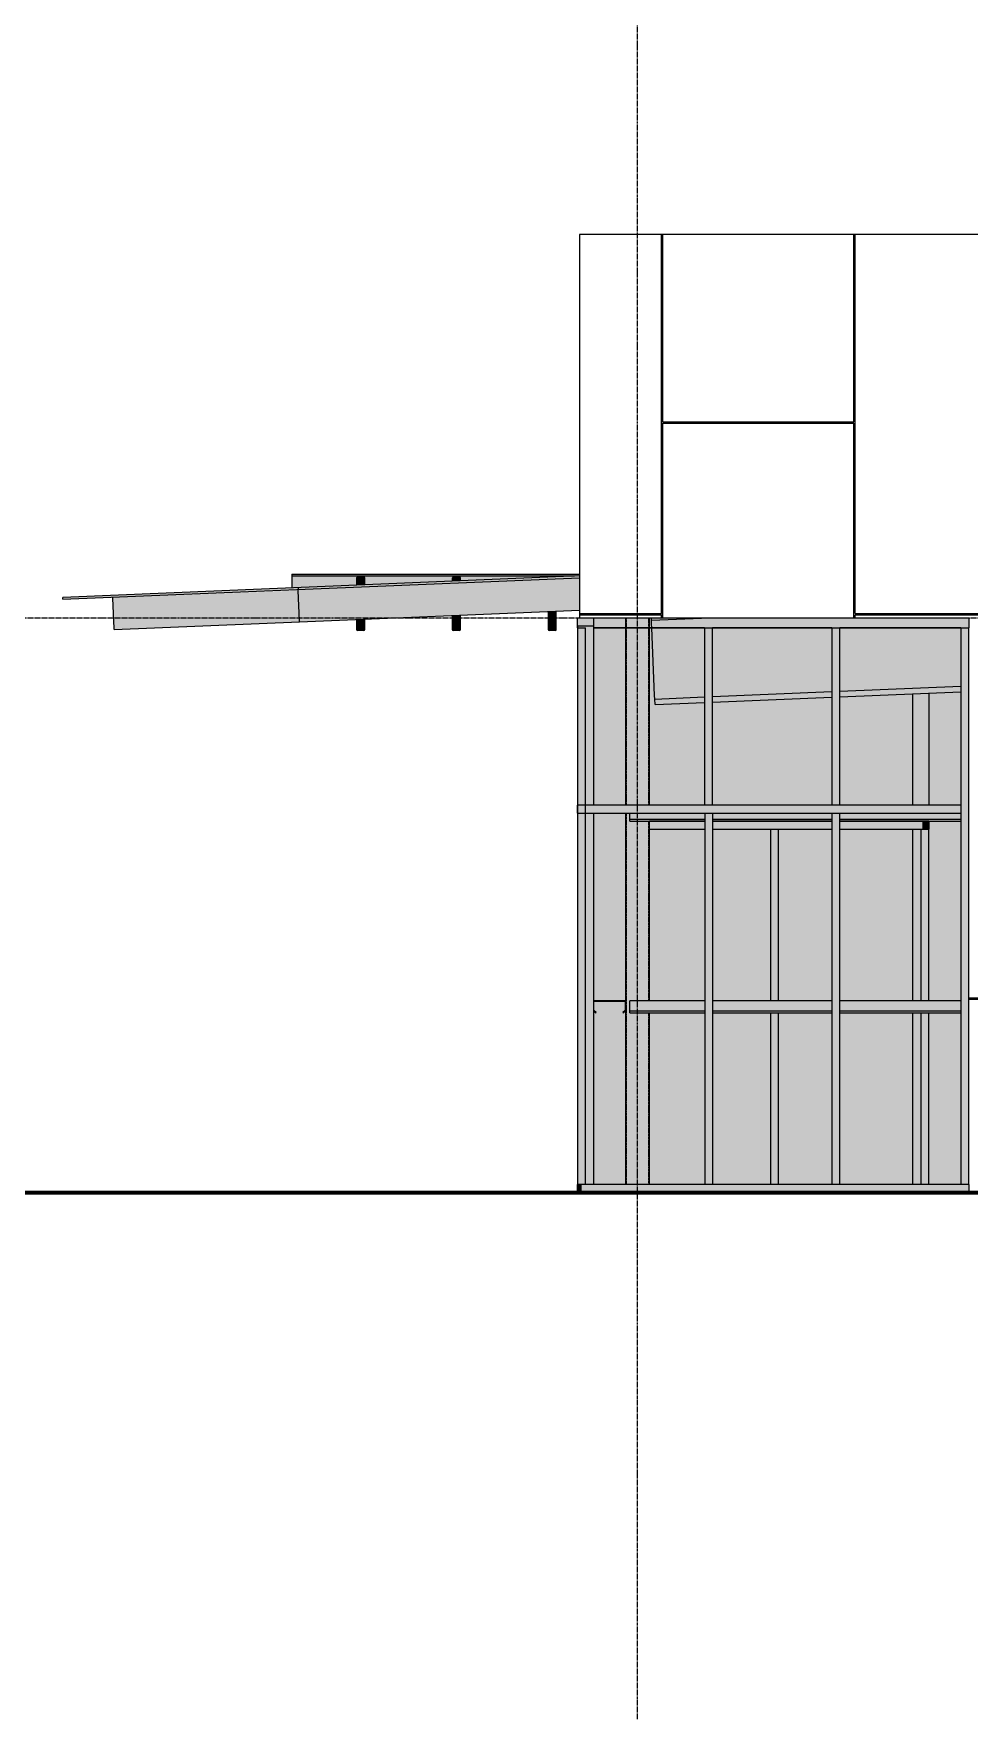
# Model space of a CAD drawing. Header units: inches. Extents: x 20426 to 81837, y -461 to 713.
# Drawn here: x 29087.2 to 29321.6, y -132 to 290.3 of the extents above; entities that cross this region are included whole.
import ezdxf

# ---------------------------------------------------------------- set-up
doc = ezdxf.new("R2010")
doc.units = ezdxf.units.IN
doc.header["$MEASUREMENT"] = 0
doc.linetypes.add('Grid Line 1_2_', pattern=[0.875, 0.5, -0.125, 0.125, -0.125])
doc.linetypes.add('Hidden 1_8_', pattern=[0.1875, 0.125, -0.0625])
for name, color, linetype, lineweight in [('A-FLOR-LEVL', 51, 'Continuous', 9), ('A-GLAZ-CURT', 52, 'Continuous', 9), ('A-GLAZ-CWMG', 51, 'Continuous', 9), ('A-ROOF', 132, 'Continuous', 13), ('A-WALL-PATT', 111, 'Continuous', 13), ('C-TOPO', 7, 'Continuous', 9), ('I-WALL', 2, 'Continuous', 13), ('L-SITE-WALL', 31, 'Continuous', 13), ('S-BEAM', 12, 'Continuous', 9), ('S-COLS', 52, 'Continuous', 9), ('S-GRID', 1, 'Continuous', 9)]:
    doc.layers.add(name, color=color, linetype=linetype, lineweight=lineweight)

# ---------------------------------------------------------------- blocks, each defined once
blk = doc.blocks.new('HSS-Hollow Structural Section-Column - HSS6X6X1_4-556719-Elevation - East')
at = {"layer": 'S-COLS'}
h = blk.add_hatch(color=256, dxfattribs=at)
h.paths.add_polyline_path([(-22760.59, 2), (-22760.59, 95), (-22761.05, 95), (-22761.05, 2), (-22760.59, 2)], flags=0)
h.paths.add_polyline_path([(-22760.59, 141.5), (-22760.59, 144), (-22761.05, 144), (-22761.05, 141.5), (-22760.82, 141.5)], flags=0)
h = blk.add_hatch(color=256, dxfattribs=at)
h.paths.add_polyline_path([(-22760.59, 2), (-22755.52, 2), (-22755.52, 45.02), (-22759.93, 45.02), (-22759.93, 48.05), (-22755.52, 48.05), (-22755.52, 93.02), (-22759.93, 93.02), (-22759.93, 95), (-22760.59, 95), (-22760.59, 20.14)], flags=0)
h.paths.add_polyline_path([(-22760.59, 141.5), (-22755.52, 141.5), (-22755.52, 144), (-22760.59, 144), (-22760.59, 142.03)], flags=0)
h = blk.add_hatch(color=256, dxfattribs=at)
h.paths.add_polyline_path([(-22755.52, 2), (-22755.05, 2), (-22755.07, 45.02), (-22755.52, 45.02), (-22755.52, 20.14)], flags=0)
h.paths.add_polyline_path([(-22755.12, 48.05), (-22755.05, 48.05), (-22755.09, 93.02), (-22755.52, 93.02), (-22755.52, 48.05), (-22755.17, 48.05)], flags=0)
h.paths.add_polyline_path([(-22755.52, 141.5), (-22755.05, 141.5), (-22755.05, 144), (-22755.52, 144), (-22755.52, 142.03)], flags=0)
for points in [[(-22760.74, 97), (-22760.59, 97), (-22760.59, 141.5), (-22761.05, 141.5), (-22761.03, 97), (-22760.82, 97)], [(-22755.52, 97), (-22755.52, 141.5), (-22760.59, 141.5), (-22760.59, 97)], [(-22755.44, 97), (-22755.05, 97), (-22755.05, 141.5), (-22755.52, 141.5), (-22755.52, 97)]]:
    blk.add_hatch(color=256, dxfattribs=at).paths.add_polyline_path(points, flags=0)
for p, q in [((-22761.05, 144), (-22761.05, 141.5)), ((-22755.05, 141.5), (-22755.05, 144)), ((-22761.05, 141.5), (-22761.05, 97)), ((-22755.05, 97), (-22755.05, 141.5)), ((-22761.05, 95), (-22761.05, 2)), ((-22755.05, 48.05), (-22755.05, 93.02)), ((-22755.05, 2), (-22755.05, 45.02))]:
    blk.add_line(p, q, dxfattribs=at)
at = {"layer": 'S-COLS', "linetype": 'Hidden 1_8_'}
for p, q in [((-22760.82, 141.5), (-22760.82, 144)), ((-22755.29, 144), (-22755.29, 141.5)), ((-22760.82, 97), (-22760.82, 141.5)), ((-22755.29, 141.5), (-22755.29, 97)), ((-22760.82, 2), (-22760.82, 95)), ((-22755.29, 93.02), (-22755.29, 48.05)), ((-22755.29, 45.02), (-22755.29, 2))]:
    blk.add_line(p, q, dxfattribs=at)
blk = doc.blocks.new('W-Wide Flange - W21X166-667998-Elevation - East')
at = {"layer": 'S-BEAM'}
for points in [[(-22754.53, 143.39), (-22739.95, 144), (-22754.55, 144)], [(-22754.49, 142.5), (-22718.57, 144), (-22739.95, 144), (-22754.53, 143.36), (-22754.5, 142.73)], [(-22707.36, 141.5), (-22675.05, 141.5), (-22675.05, 144), (-22718.57, 144), (-22754.49, 142.5), (-22754.45, 141.5), (-22709.36, 141.5)]]:
    blk.add_hatch(color=256, dxfattribs=at).paths.add_polyline_path(points, flags=0)
h = blk.add_hatch(color=256, dxfattribs=at)
h.paths.add_polyline_path([(-22753.74, 124.52), (-22741.21, 125.04), (-22741.21, 141.5), (-22754.45, 141.5), (-22754.08, 132.66)], flags=0)
h.paths.add_polyline_path([(-22739.21, 125.12), (-22709.36, 126.37), (-22709.36, 141.5), (-22739.21, 141.5), (-22739.21, 132.66)], flags=0)
h.paths.add_polyline_path([(-22707.36, 126.45), (-22677.05, 127.71), (-22677.05, 141.5), (-22707.36, 141.5), (-22707.36, 132.66)], flags=0)
h = blk.add_hatch(color=256, dxfattribs=at)
h.paths.add_polyline_path([(-22753.7, 123.63), (-22741.21, 124.18), (-22741.21, 125.04), (-22753.74, 124.52), (-22753.7, 123.66)], flags=0)
h.paths.add_polyline_path([(-22739.21, 124.23), (-22709.36, 125.51), (-22709.36, 126.37), (-22739.21, 125.12), (-22739.21, 124.26)], flags=0)
h.paths.add_polyline_path([(-22707.36, 125.56), (-22677.05, 126.85), (-22677.05, 127.71), (-22707.36, 126.42), (-22707.36, 125.59)], flags=0)
h = blk.add_hatch(color=256, dxfattribs=at)
h.paths.add_polyline_path([(-22753.65, 122.27), (-22741.21, 122.79), (-22741.21, 124.15), (-22753.7, 123.63)], flags=0)
h.paths.add_polyline_path([(-22739.21, 122.87), (-22709.36, 124.12), (-22709.36, 125.48), (-22739.21, 124.23)], flags=0)
h.paths.add_polyline_path([(-22707.36, 124.2), (-22677.05, 125.46), (-22677.05, 126.82), (-22707.36, 125.56)], flags=0)
for p, q in [((-22754.53, 143.39), (-22754.55, 144)), ((-22754.53, 143.39), (-22739.95, 144)), ((-22754.49, 142.5), (-22754.53, 143.39)), ((-22754.45, 141.5), (-22754.49, 142.5)), ((-22753.74, 124.52), (-22754.45, 141.5)), ((-22707.36, 125.56), (-22677.05, 126.82)), ((-22753.7, 123.63), (-22753.74, 124.52)), ((-22753.7, 123.63), (-22741.21, 124.15)), ((-22753.65, 122.27), (-22753.7, 123.63)), ((-22753.65, 122.27), (-22741.21, 122.79)), ((-22739.21, 124.23), (-22709.36, 125.48)), ((-22739.21, 122.87), (-22709.36, 124.12)), ((-22707.36, 124.2), (-22677.05, 125.46))]:
    blk.add_line(p, q, dxfattribs=at)
blk = doc.blocks.new('Girt_C - 8_D-707913-Elevation - East')
at = {"layer": 'S-BEAM'}
h = blk.add_hatch(color=256, dxfattribs=at)
h.paths.add_polyline_path([(-22724.06, 47.87), (-22709.36, 47.87), (-22709.36, 48.05), (-22739.21, 48.03), (-22739.21, 47.87)], flags=0)
h.paths.add_polyline_path([(-22753.11, 47.87), (-22741.21, 47.87), (-22741.21, 48.05), (-22759.93, 48.03), (-22759.93, 47.87)], flags=0)
h.paths.add_polyline_path([(-22677.05, 47.87), (-22677.05, 48.05), (-22707.36, 48.02), (-22707.36, 47.87)], flags=0)
h = blk.add_hatch(color=256, dxfattribs=at)
h.paths.add_polyline_path([(-22739.21, 45.5), (-22709.36, 45.5), (-22709.36, 47.87), (-22739.21, 47.87)], flags=0)
h.paths.add_polyline_path([(-22753.11, 45.5), (-22741.21, 45.5), (-22741.21, 47.87), (-22759.93, 47.87), (-22759.93, 45.5)], flags=0)
h.paths.add_polyline_path([(-22677.05, 45.5), (-22677.05, 47.87), (-22707.36, 47.87), (-22707.36, 45.5)], flags=0)
h = blk.add_hatch(color=256, dxfattribs=at)
h.paths.add_polyline_path([(-22707.36, 45.02), (-22677.05, 45.02), (-22677.05, 45.5), (-22707.36, 45.5)], flags=0)
h.paths.add_polyline_path([(-22759.93, 45.02), (-22741.21, 45.02), (-22741.21, 45.5), (-22759.93, 45.5)], flags=0)
h.paths.add_polyline_path([(-22709.36, 45.02), (-22709.36, 45.5), (-22739.21, 45.5), (-22739.21, 45.02), (-22724.06, 45.02)], flags=0)
for p, q in [((-22741.21, 48.05), (-22759.93, 48.05)), ((-22759.93, 47.87), (-22759.93, 48.05)), ((-22759.93, 45.5), (-22759.93, 47.87)), ((-22709.36, 48.05), (-22739.21, 48.05)), ((-22677.05, 48.05), (-22707.36, 48.05)), ((-22759.93, 45.02), (-22759.93, 45.5)), ((-22759.93, 45.5), (-22741.21, 45.5)), ((-22759.93, 45.02), (-22741.21, 45.02)), ((-22739.21, 45.5), (-22709.36, 45.5)), ((-22739.21, 45.02), (-22709.36, 45.02)), ((-22707.36, 45.5), (-22677.05, 45.5)), ((-22707.36, 45.02), (-22677.05, 45.02))]:
    blk.add_line(p, q, dxfattribs=at)
blk = doc.blocks.new('Girt_C - 8_D-V104-Elevation - East')
at = {"layer": 'S-BEAM'}
h = blk.add_hatch(color=256, dxfattribs=at)
h.paths.add_polyline_path([(-22709.36, 93.5), (-22709.36, 95), (-22739.21, 95), (-22739.21, 93.5), (-22724.06, 93.5)], flags=0)
h.paths.add_polyline_path([(-22677.05, 93.5), (-22677.05, 95), (-22707.36, 95), (-22707.36, 93.5)], flags=0)
h.paths.add_polyline_path([(-22759.93, 93.5), (-22741.21, 93.5), (-22741.21, 95), (-22759.93, 95)], flags=0)
h = blk.add_hatch(color=256, dxfattribs=at)
h.paths.add_polyline_path([(-22707.36, 93.02), (-22677.05, 93.02), (-22677.05, 93.5), (-22707.36, 93.5)], flags=0)
h.paths.add_polyline_path([(-22741.21, 93.02), (-22741.21, 93.5), (-22759.93, 93.5), (-22759.93, 93.02)], flags=0)
h.paths.add_polyline_path([(-22739.21, 93.02), (-22709.36, 93.02), (-22709.36, 93.5), (-22739.21, 93.5)], flags=0)
for p, q in [((-22759.93, 93.5), (-22759.93, 95)), ((-22759.93, 93.02), (-22759.93, 93.5)), ((-22759.93, 93.5), (-22741.21, 93.5)), ((-22759.93, 93.02), (-22741.21, 93.02)), ((-22739.21, 93.5), (-22709.36, 93.5)), ((-22739.21, 93.02), (-22709.36, 93.02)), ((-22707.36, 93.5), (-22677.05, 93.5)), ((-22707.36, 93.02), (-22677.05, 93.02))]:
    blk.add_line(p, q, dxfattribs=at)
blk = doc.blocks.new('Girt_C - 8_D-707918-Elevation - East')
at = {"layer": 'S-BEAM'}
h = blk.add_hatch(color=256, dxfattribs=at)
h.paths.add_polyline_path([(-22761.63, 45.02), (-22761.05, 45.5), (-22761.05, 47.87), (-22761.16, 47.87), (-22761.16, 45.55), (-22761.7, 45.1)], flags=0)
h.paths.add_polyline_path([(-22768.48, 45.02), (-22768.41, 45.1), (-22768.94, 45.55), (-22768.94, 47.87), (-22769.05, 47.87), (-22769.05, 45.5)], flags=0)
h.paths.add_polyline_path([(-22762.79, 47.95), (-22761.24, 47.95), (-22761.24, 48.05), (-22768.87, 48.05), (-22768.87, 47.95)], flags=0)
for p, q in [((-22768.94, 45.55), (-22768.94, 47.87)), ((-22761.24, 48.05), (-22768.87, 48.05)), ((-22768.87, 47.95), (-22761.24, 47.95)), ((-22761.16, 47.87), (-22761.16, 45.55)), ((-22769.05, 45.5), (-22768.48, 45.02)), ((-22768.41, 45.1), (-22768.94, 45.55)), ((-22768.48, 45.02), (-22768.41, 45.1)), ((-22761.16, 45.55), (-22761.7, 45.1)), ((-22761.7, 45.1), (-22761.63, 45.02)), ((-22761.63, 45.02), (-22761.05, 45.5))]:
    blk.add_line(p, q, dxfattribs=at)
for centre, radius, start, end in [((-22768.87, 47.87), 0.187, 90, 180), ((-22768.87, 47.87), 0.0782, 90, 176.9576), ((-22761.24, 47.87), 0.187, 360, 90), ((-22761.24, 47.87), 0.0782, 2.1227, 90)]:
    blk.add_arc(centre, radius, start, end, dxfattribs=at)
blk = doc.blocks.new('Rectangular Mullion - Rectangular Mullion 1-685202-Elevation - East')
at = {"layer": 'A-GLAZ-CWMG'}
blk.add_hatch(color=256, dxfattribs=at).paths.add_polyline_path([(-22771.05, 97), (-22769.05, 97), (-22769.05, 144), (-22773.05, 144), (-22773.05, 141.5), (-22771.05, 141.5), (-22771.05, 132.66)], flags=0)
for p, q in [((-22773.05, 144), (-22772.55, 144)), ((-22773.05, 141.5), (-22773.05, 144)), ((-22769.05, 144), (-22769.05, 97))]:
    blk.add_line(p, q, dxfattribs=at)
blk = doc.blocks.new('Rectangular Mullion - Rectangular Mullion 1-592303-Elevation - East')
at = {"layer": 'A-GLAZ-CWMG'}
blk.add_hatch(color=256, dxfattribs=at).paths.add_polyline_path([(-22769.05, 2), (-22769.05, 95), (-22771.05, 95), (-22771.05, 2)], flags=0)
blk.add_line((-22769.05, 95), (-22769.05, 2), dxfattribs=at)
blk = doc.blocks.new('Rectangular Mullion - Rectangular Mullion 1-685201-Elevation - East')
at = {"layer": 'A-GLAZ-CWMG'}
blk.add_hatch(color=256, dxfattribs=at).paths.add_polyline_path([(-22769.05, 97), (-22769.05, 142), (-22773.05, 142), (-22773.05, 141.5), (-22771.05, 141.5), (-22771.05, 97)], flags=0)
for p, q in [((-22773.05, 142), (-22769.05, 142)), ((-22773.05, 142), (-22773.05, 141.5)), ((-22769.05, 142), (-22769.05, 97))]:
    blk.add_line(p, q, dxfattribs=at)
blk = doc.blocks.new('Trex - one-708574-Elevation - East')
at = {"layer": 'S-BEAM'}
for points in [[(-22889.45, 148.89), (-22843.04, 150.85), (-22843.05, 151.07), (-22889.46, 149.11), (-22889.45, 149.02)], [(-22889.13, 141.27), (-22842.72, 143.2), (-22843.05, 150.82), (-22889.45, 148.89), (-22889.44, 148.62)], [(-22889.12, 141.02), (-22842.72, 143.01), (-22842.72, 143.2), (-22889.13, 141.27), (-22889.12, 141.05)]]:
    blk.add_hatch(color=256, dxfattribs=at).paths.add_polyline_path(points, flags=0)
for p, q in [((-22889.45, 148.89), (-22889.46, 149.14)), ((-22889.13, 141.27), (-22889.45, 148.89)), ((-22889.12, 141.02), (-22889.13, 141.27)), ((-22889.12, 141.02), (-22842.71, 142.95))]:
    blk.add_line(p, q, dxfattribs=at)
blk = doc.blocks.new('Trex - one-677982-Elevation - East')
at = {"layer": 'S-BEAM'}
for points in [[(-22828.44, 152.16), (-22826.38, 152.24), (-22826.42, 154.08), (-22826.63, 154.21), (-22827.61, 154.21), (-22827.61, 154.14), (-22828.19, 154.14), (-22828.41, 154.02), (-22828.44, 153.89), (-22828.44, 152.59)], [(-22826.63, 140.77), (-22826.63, 143.62), (-22827.61, 143.58), (-22827.61, 140.77)], [(-22826.63, 140.77), (-22826.51, 140.8), (-22826.42, 140.89), (-22826.38, 141.14), (-22826.42, 143.63), (-22826.63, 143.62), (-22826.63, 141.02)], [(-22828.19, 140.83), (-22828.19, 143.56), (-22828.44, 143.55), (-22828.41, 140.96), (-22828.32, 140.87)], [(-22827.61, 140.83), (-22827.61, 143.58), (-22828.19, 143.56), (-22828.19, 140.83)]]:
    blk.add_hatch(color=256, dxfattribs=at).paths.add_polyline_path(points, flags=0)
for p, q in [((-22828.44, 153.89), (-22828.44, 152.16)), ((-22827.61, 154.14), (-22828.19, 154.14)), ((-22826.63, 154.21), (-22827.61, 154.21)), ((-22827.61, 154.21), (-22827.61, 154.14)), ((-22826.38, 152.24), (-22826.38, 153.96)), ((-22826.38, 141.02), (-22826.38, 143.64)), ((-22828.44, 143.55), (-22828.44, 141.08)), ((-22827.61, 140.83), (-22828.19, 140.83)), ((-22827.61, 140.77), (-22827.61, 143.58)), ((-22826.63, 140.77), (-22827.61, 140.77))]:
    blk.add_line(p, q, dxfattribs=at)
for centre, start_param, end_param in [((-22828.19, 153.89), 1.570796, 3.141593), ((-22826.63, 153.96), 0, 1.570796), ((-22828.19, 141.08), 3.141593, 4.712389), ((-22826.63, 141.02), 4.712389, 6.283185)]:
    blk.add_ellipse(centre, major_axis=(0.25, 0), ratio=0.999133, start_param=start_param, end_param=end_param, dxfattribs=at)
blk = doc.blocks.new('Trex - one-V105-Elevation - East')
at = {"layer": 'S-BEAM'}
for points in [[(-22804.44, 153.16), (-22802.38, 153.24), (-22802.42, 154.08), (-22802.63, 154.21), (-22803.61, 154.21), (-22803.61, 154.14), (-22804.19, 154.14), (-22804.41, 154.02), (-22804.44, 153.89)], [(-22804.19, 140.83), (-22804.19, 144.56), (-22804.44, 144.55), (-22804.41, 140.96), (-22804.32, 140.87)], [(-22803.61, 140.83), (-22803.61, 144.58), (-22804.19, 144.56), (-22804.19, 140.83)], [(-22802.63, 140.77), (-22802.63, 144.62), (-22803.61, 144.58), (-22803.61, 140.77)], [(-22802.63, 140.77), (-22802.51, 140.8), (-22802.42, 140.89), (-22802.38, 141.14), (-22802.42, 144.63), (-22802.63, 144.62), (-22802.63, 141.02)]]:
    blk.add_hatch(color=256, dxfattribs=at).paths.add_polyline_path(points, flags=0)
for p, q in [((-22804.44, 153.89), (-22804.44, 153.16)), ((-22803.61, 154.14), (-22804.19, 154.14)), ((-22802.63, 154.21), (-22803.61, 154.21)), ((-22803.61, 154.21), (-22803.61, 154.14)), ((-22802.38, 153.24), (-22802.38, 153.96)), ((-22804.44, 144.55), (-22804.44, 141.08)), ((-22803.61, 140.77), (-22803.61, 144.58)), ((-22802.38, 141.02), (-22802.38, 144.63)), ((-22803.61, 140.83), (-22804.19, 140.83)), ((-22802.63, 140.77), (-22803.61, 140.77))]:
    blk.add_line(p, q, dxfattribs=at)
for centre, start_param, end_param in [((-22804.19, 153.89), 1.570796, 3.141593), ((-22802.63, 153.96), 0, 1.570796), ((-22804.19, 141.08), 3.141593, 4.712389), ((-22802.63, 141.02), 4.712389, 6.283185)]:
    blk.add_ellipse(centre, major_axis=(0.25, 0), ratio=0.999133, start_param=start_param, end_param=end_param, dxfattribs=at)
blk = doc.blocks.new('Trex - one-V106-Elevation - East')
at = {"layer": 'S-BEAM'}
for points in [[(-22780.19, 140.83), (-22780.19, 145.56), (-22780.44, 145.55), (-22780.41, 140.96), (-22780.32, 140.87)], [(-22779.61, 140.83), (-22779.61, 145.58), (-22780.19, 145.56), (-22780.19, 140.83)], [(-22778.63, 140.77), (-22778.63, 145.62), (-22779.61, 145.58), (-22779.61, 140.77)], [(-22778.63, 140.77), (-22778.51, 140.8), (-22778.42, 140.89), (-22778.38, 141.14), (-22778.42, 145.63), (-22778.63, 145.62), (-22778.63, 141.02)]]:
    blk.add_hatch(color=256, dxfattribs=at).paths.add_polyline_path(points, flags=0)
for p, q in [((-22779.22, 154.21), (-22779.61, 154.21)), ((-22780.44, 145.55), (-22780.44, 141.08)), ((-22779.61, 140.77), (-22779.61, 145.58)), ((-22778.38, 141.02), (-22778.38, 145.63)), ((-22779.61, 140.83), (-22780.19, 140.83)), ((-22778.63, 140.77), (-22779.61, 140.77))]:
    blk.add_line(p, q, dxfattribs=at)
for centre, start_param, end_param in [((-22780.19, 141.08), 3.141593, 4.712389), ((-22778.63, 141.02), 4.712389, 6.283185)]:
    blk.add_ellipse(centre, major_axis=(0.25, 0), ratio=0.999133, start_param=start_param, end_param=end_param, dxfattribs=at)
blk = doc.blocks.new('Rectangular Mullion - Rectangular Mullion 1-674431-Elevation - East')
at = {"layer": 'A-GLAZ-CWMG'}
blk.add_hatch(color=256, dxfattribs=at).paths.add_polyline_path([(-22685.33, 97), (-22685.05, 97), (-22685.05, 125.13), (-22689.05, 124.96), (-22689.05, 97)], flags=0)
for p, q in [((-22689.05, 97), (-22689.05, 124.96)), ((-22685.05, 125.13), (-22685.05, 97))]:
    blk.add_line(p, q, dxfattribs=at)
blk = doc.blocks.new('Rectangular Mullion - Rectangular Mullion 1-594432-Elevation - East')
at = {"layer": 'A-GLAZ-CWMG'}
h = blk.add_hatch(color=256, dxfattribs=at)
h.paths.add_polyline_path([(-22689.05, 2), (-22687.05, 2), (-22687.05, 45.02), (-22689.05, 45.02)], flags=0)
h.paths.add_polyline_path([(-22687.05, 48.05), (-22687.05, 91), (-22689.05, 91), (-22689.05, 48.05)], flags=0)
h.paths.add_polyline_path([(-22685.05, 93), (-22685.05, 93.02), (-22686.68, 93)], flags=0)
for p, q in [((-22689.05, 48.05), (-22689.05, 91)), ((-22689.05, 2), (-22689.05, 45.02))]:
    blk.add_line(p, q, dxfattribs=at)
blk = doc.blocks.new('Rectangular Mullion - Rectangular Mullion 1-707929-Elevation - East')
at = {"layer": 'A-GLAZ-CWMG'}
blk.add_hatch(color=256, dxfattribs=at).paths.add_polyline_path([(-22685.05, 91), (-22685.05, 93), (-22686.68, 93), (-22686.68, 91)], flags=0)
for p, q in [((-22685.05, 93), (-22686.68, 93)), ((-22685.05, 93), (-22685.05, 91)), ((-22686.68, 91), (-22685.05, 91))]:
    blk.add_line(p, q, dxfattribs=at)
blk = doc.blocks.new('Rectangular Mullion - Rectangular Mullion 1-675462-Elevation - East')
at = {"layer": 'A-GLAZ-CWMG'}
h = blk.add_hatch(color=256, dxfattribs=at)
h.paths.add_polyline_path([(-22723.68, 91), (-22723.68, 93), (-22739.21, 93), (-22739.21, 91), (-22724.06, 91)], flags=0)
h.paths.add_polyline_path([(-22741.21, 91), (-22741.21, 93), (-22755.05, 93), (-22755.05, 91)], flags=0)
for p, q in [((-22741.21, 93), (-22755.05, 93)), ((-22723.68, 93), (-22739.21, 93)), ((-22755.05, 91), (-22741.21, 91)), ((-22739.21, 91), (-22723.68, 91))]:
    blk.add_line(p, q, dxfattribs=at)
blk = doc.blocks.new('Rectangular Mullion - Rectangular Mullion 1-675467-Elevation - East')
at = {"layer": 'A-GLAZ-CWMG'}
h = blk.add_hatch(color=256, dxfattribs=at)
h.paths.add_polyline_path([(-22687.05, 2), (-22685.05, 2), (-22685.05, 45.02), (-22687.05, 45.02)], flags=0)
h.paths.add_polyline_path([(-22685.05, 48.05), (-22685.05, 91), (-22687.05, 91), (-22687.05, 48.05)], flags=0)
for p, q in [((-22687.05, 91), (-22685.05, 91)), ((-22687.05, 91), (-22687.05, 48.05)), ((-22685.05, 48.05), (-22685.05, 91)), ((-22687.05, 45.02), (-22687.05, 2)), ((-22685.05, 2), (-22685.05, 45.02))]:
    blk.add_line(p, q, dxfattribs=at)
blk = doc.blocks.new('Rectangular Mullion - Rectangular Mullion 1-675464-Elevation - East')
at = {"layer": 'A-GLAZ-CWMG'}
h = blk.add_hatch(color=256, dxfattribs=at)
h.paths.add_polyline_path([(-22724.06, 2), (-22722.68, 2), (-22722.68, 45.02), (-22724.68, 45.02), (-22724.68, 2)], flags=0)
h.paths.add_polyline_path([(-22724.68, 48.05), (-22722.68, 48.05), (-22722.68, 91), (-22724.68, 91), (-22724.68, 57.65)], flags=0)
for p, q in [((-22724.68, 91), (-22722.68, 91)), ((-22724.68, 91), (-22724.68, 48.05)), ((-22722.68, 48.05), (-22722.68, 91)), ((-22724.68, 45.02), (-22724.68, 2)), ((-22722.68, 2), (-22722.68, 45.02))]:
    blk.add_line(p, q, dxfattribs=at)
blk = doc.blocks.new('Rectangular Mullion - Rectangular Mullion 1-672137-Elevation - East')
at = {"layer": 'A-GLAZ-CWMG'}
h = blk.add_hatch(color=256, dxfattribs=at)
h.paths.add_polyline_path([(-22709.36, 91), (-22709.36, 93), (-22723.68, 93), (-22723.68, 91)], flags=0)
h.paths.add_polyline_path([(-22686.68, 91), (-22686.68, 93), (-22707.36, 93), (-22707.36, 91)], flags=0)
for p, q in [((-22709.36, 93), (-22723.68, 93)), ((-22686.68, 93), (-22707.36, 93)), ((-22723.68, 91), (-22709.36, 91)), ((-22707.36, 91), (-22686.68, 91))]:
    blk.add_line(p, q, dxfattribs=at)
blk = doc.blocks.new('Rectangular Mullion - Rectangular Mullion 1-677172-Elevation - East')
at = {"layer": 'A-GLAZ-CWMG'}
blk.add_hatch(color=256, dxfattribs=at).paths.add_polyline_path([(-22773.05, 96), (-22771.05, 96), (-22771.05, 141.5), (-22773.05, 141.5), (-22773.05, 132.66)], flags=0)
for p, q in [((-22773.05, 141.5), (-22771.05, 141.5)), ((-22773.05, 141.5), (-22773.05, 96)), ((-22771.05, 96), (-22771.05, 141.5))]:
    blk.add_line(p, q, dxfattribs=at)
blk = doc.blocks.new('Rectangular Mullion - Rectangular Mullion 1-677392-Elevation - East')
at = {"layer": 'A-GLAZ-CWMG'}
blk.add_hatch(color=256, dxfattribs=at).paths.add_polyline_path([(-22675.05, 2), (-22675.05, 96), (-22677.05, 96), (-22677.05, 2)], flags=0)
for p, q in [((-22677.05, 96), (-22677.05, 2)), ((-22675.05, 2), (-22675.05, 96)), ((-22675.05, 2), (-22677.05, 2))]:
    blk.add_line(p, q, dxfattribs=at)
blk = doc.blocks.new('Rectangular Mullion - Rectangular Mullion 1-677145-Elevation - East')
at = {"layer": 'A-GLAZ-CWMG'}
blk.add_hatch(color=256, dxfattribs=at).paths.add_polyline_path([(-22772.05, 0), (-22772.05, 2), (-22773.05, 2), (-22773.05, 0)], flags=0)
for p in [(-22773.05, 0), (-22772.05, 2)]:
    blk.add_line(p, (-22773.05, 2), dxfattribs=at)
blk = doc.blocks.new('Rectangular Mullion - Rectangular Mullion 1-677146-Elevation - East')
at = {"layer": 'A-GLAZ-CWMG'}
blk.add_hatch(color=256, dxfattribs=at).paths.add_polyline_path([(-22740.21, 0), (-22740.21, 2), (-22772.05, 2), (-22772.05, 0)], flags=0)
blk.add_line((-22740.21, 2), (-22772.05, 2), dxfattribs=at)
blk = doc.blocks.new('Rectangular Mullion - Rectangular Mullion 1-677147-Elevation - East')
at = {"layer": 'A-GLAZ-CWMG'}
blk.add_hatch(color=256, dxfattribs=at).paths.add_polyline_path([(-22771.05, 2), (-22771.05, 95), (-22773.05, 95), (-22773.05, 2)], flags=0)
for p, q in [((-22773.05, 95), (-22771.05, 95)), ((-22773.05, 95), (-22773.05, 2)), ((-22771.05, 2), (-22771.05, 95)), ((-22771.05, 2), (-22773.05, 2))]:
    blk.add_line(p, q, dxfattribs=at)
blk = doc.blocks.new('Rectangular Mullion - Rectangular Mullion 1-677419-Elevation - East')
at = {"layer": 'A-GLAZ-CWMG'}
blk.add_hatch(color=256, dxfattribs=at).paths.add_polyline_path([(-22675.05, 0), (-22675.05, 2), (-22708.36, 2), (-22708.36, 0)], flags=0)
for q in [(-22708.36, 2), (-22675.05, 0)]:
    blk.add_line((-22675.05, 2), q, dxfattribs=at)
blk = doc.blocks.new('System Panel - Glazed-677173-Elevation - East')
at = {"layer": 'A-GLAZ-CURT', "transparency": 33554649}
blk.add_hatch(color=256, dxfattribs=at).paths.add_polyline_path([(-22743.43, 97), (-22741.21, 97), (-22741.21, 141.5), (-22769.05, 141.5), (-22769.05, 97), (-22762.79, 97)], flags=0)
at = {"layer": 'A-GLAZ-CURT'}
for p, q in [((-22741.21, 141.5), (-22769.05, 141.5)), ((-22769.05, 141.5), (-22741.21, 141.5)), ((-22741.21, 141.5), (-22741.21, 97)), ((-22743.43, 97), (-22762.79, 97))]:
    blk.add_line(p, q, dxfattribs=at)
blk = doc.blocks.new('System Panel - Glazed-V107-Elevation - East')
at = {"layer": 'A-GLAZ-CURT', "transparency": 33554649}
blk.add_hatch(color=256, dxfattribs=at).paths.add_polyline_path([(-22709.36, 97), (-22709.36, 141.5), (-22739.21, 141.5), (-22739.21, 97), (-22724.06, 97)], flags=0)
at = {"layer": 'A-GLAZ-CURT'}
for p, q in [((-22709.36, 141.5), (-22739.21, 141.5)), ((-22739.21, 97), (-22739.21, 141.5)), ((-22739.21, 141.5), (-22709.36, 141.5)), ((-22709.36, 141.5), (-22709.36, 97))]:
    blk.add_line(p, q, dxfattribs=at)
blk = doc.blocks.new('System Panel - Glazed-677422-Elevation - East')
at = {"layer": 'A-GLAZ-CURT', "transparency": 33554649}
blk.add_hatch(color=256, dxfattribs=at).paths.add_polyline_path([(-22677.05, 97), (-22677.05, 141.5), (-22707.36, 141.5), (-22707.36, 97), (-22685.33, 97)], flags=0)
at = {"layer": 'A-GLAZ-CURT'}
for p, q in [((-22677.05, 141.5), (-22707.36, 141.5)), ((-22707.36, 97), (-22707.36, 141.5)), ((-22707.36, 141.5), (-22677.05, 141.5)), ((-22677.05, 141.5), (-22677.05, 97)), ((-22677.05, 97), (-22685.33, 97))]:
    blk.add_line(p, q, dxfattribs=at)
blk = doc.blocks.new('Rectangular Mullion - Rectangular Mullion 1-677169-Elevation - East')
at = {"layer": 'A-GLAZ-CWMG'}
blk.add_hatch(color=256, dxfattribs=at).paths.add_polyline_path([(-22771.05, 2), (-22771.05, 96), (-22773.05, 96), (-22773.05, 2)], flags=0)
for p, q in [((-22773.05, 96), (-22773.05, 2)), ((-22771.05, 2), (-22771.05, 96)), ((-22771.05, 2), (-22773.05, 2))]:
    blk.add_line(p, q, dxfattribs=at)
blk = doc.blocks.new('Rectangular Mullion - Rectangular Mullion 1-677395-Elevation - East')
at = {"layer": 'A-GLAZ-CWMG'}
blk.add_hatch(color=256, dxfattribs=at).paths.add_polyline_path([(-22675.05, 96), (-22675.05, 141.5), (-22677.05, 141.5), (-22677.05, 96)], flags=0)
for p, q in [((-22677.05, 141.5), (-22675.05, 141.5)), ((-22677.05, 141.5), (-22677.05, 96)), ((-22675.05, 96), (-22675.05, 141.5))]:
    blk.add_line(p, q, dxfattribs=at)
blk = doc.blocks.new('Rectangular Mullion - Rectangular Mullion 1-677171-Elevation - East')
at = {"layer": 'A-GLAZ-CWMG'}
blk.add_hatch(color=256, dxfattribs=at).paths.add_polyline_path([(-22739.21, 97), (-22739.21, 141.5), (-22741.21, 141.5), (-22741.21, 97)], flags=0)
for p, q in [((-22741.21, 141.5), (-22739.21, 141.5)), ((-22741.21, 141.5), (-22741.21, 97)), ((-22739.21, 97), (-22739.21, 141.5)), ((-22739.21, 97), (-22741.21, 97))]:
    blk.add_line(p, q, dxfattribs=at)
blk = doc.blocks.new('Rectangular Mullion - Rectangular Mullion 1-677420-Elevation - East')
at = {"layer": 'A-GLAZ-CWMG'}
blk.add_hatch(color=256, dxfattribs=at).paths.add_polyline_path([(-22708.36, 95), (-22677.05, 95), (-22677.05, 97), (-22708.36, 97), (-22708.36, 95.15)], flags=0)
for p, q in [((-22677.05, 97), (-22708.36, 97)), ((-22708.36, 95), (-22677.05, 95)), ((-22677.05, 97), (-22677.05, 95))]:
    blk.add_line(p, q, dxfattribs=at)
blk = doc.blocks.new('Rectangular Mullion - Rectangular Mullion 1-677151-Elevation - East')
at = {"layer": 'A-GLAZ-CWMG'}
blk.add_hatch(color=256, dxfattribs=at).paths.add_polyline_path([(-22708.36, 95), (-22708.36, 97), (-22740.21, 97), (-22740.21, 95), (-22724.06, 95)], flags=0)
for p, q in [((-22708.36, 97), (-22740.21, 97)), ((-22740.21, 95), (-22708.36, 95))]:
    blk.add_line(p, q, dxfattribs=at)
blk = doc.blocks.new('Rectangular Mullion - Rectangular Mullion 1-677154-Elevation - East')
at = {"layer": 'A-GLAZ-CWMG'}
blk.add_hatch(color=256, dxfattribs=at).paths.add_polyline_path([(-22762.79, 95), (-22740.21, 95), (-22740.21, 97), (-22773.05, 97), (-22773.05, 95)], flags=0)
for p, q in [((-22773.05, 95), (-22773.05, 97)), ((-22740.21, 97), (-22773.05, 97)), ((-22773.05, 95), (-22740.21, 95))]:
    blk.add_line(p, q, dxfattribs=at)
blk = doc.blocks.new('Trex - one-680767-Elevation - East')
at = {"layer": 'S-BEAM'}
for points in [[(-22843.04, 150.82), (-22772.55, 153.76), (-22772.55, 154.01), (-22843.05, 151.04), (-22843.05, 150.95)], [(-22842.72, 143.2), (-22772.55, 146.13), (-22772.55, 153.76), (-22843.04, 150.82)], [(-22842.71, 142.95), (-22772.55, 145.91), (-22772.55, 146.13), (-22842.72, 143.2), (-22842.72, 142.99)]]:
    blk.add_hatch(color=256, dxfattribs=at).paths.add_polyline_path(points, flags=0)
for p, q in [((-22843.04, 150.82), (-22843.05, 151.07)), ((-22842.72, 143.2), (-22843.04, 150.82)), ((-22842.71, 142.95), (-22772.55, 145.88)), ((-22842.71, 142.95), (-22842.72, 143.2))]:
    blk.add_line(p, q, dxfattribs=at)

msp = doc.modelspace()

# ---------------------------------------------------------------- hatches: boundary and pattern name
at = {"layer": 'A-ROOF'}
for points in [[(29222.67, 154.43), (29223.92, 154.48), (29223.92, 154.91), (29151.84, 154.91), (29151.84, 154.43), (29214.31, 154.43)], [(29151.84, 151.48), (29168.03, 152.16), (29168.06, 154.02), (29168.28, 154.14), (29168.86, 154.14), (29168.86, 154.21), (29169.84, 154.21), (29170.05, 154.08), (29170.09, 153.89), (29170.09, 152.24), (29192.03, 153.16), (29192.06, 154.02), (29192.28, 154.14), (29192.86, 154.14), (29192.86, 154.21), (29193.84, 154.21), (29194.05, 154.08), (29194.09, 153.89), (29194.09, 153.24), (29222.67, 154.43), (29151.84, 154.43), (29151.84, 152.59)], [(29153.42, 151.07), (29223.92, 154.01), (29223.92, 154.48), (29153.42, 151.55)], [(29094.42, 148.62), (29153.42, 151.07), (29153.4, 151.55), (29094.42, 149.09)]]:
    msp.add_hatch(color=256, dxfattribs=at).paths.add_polyline_path(points, flags=0)
at = {"layer": 'A-WALL-PATT', "lineweight": 9}
h = msp.add_hatch(dxfattribs=at)
h.set_pattern_fill('FP_25', color=256, style=0, pattern_type=2)
h.set_pattern_definition([(90, (-22245.615, 0.33), (96.333, -6e-15), [96, -0.333]), (90, (-22293.45, 0.33), (96.333, -6e-15), [96, -0.333]), (0, (-22341.615, 48.33), (0, -96.333), [47.833, -48.5]), (0, (-22341.615, 48.67), (0, -96.333), [47.833, -48.5]), (0, (-22293.615, 0), (0, -96.333), [48, -48.333]), (0, (-22293.45, 0.33), (0, -96.333), [47.833, -48.5]), (90, (-22245.28, 48.67), (96.333, -6e-15), [47.667, -48.666]), (90, (-22293.78, 48.67), (96.333, -6e-15), [47.667, -48.666]), (90, (-22245.28, 0), (96.333, -6e-15), [48.333, -48]), (90, (-22293.78, 0), (96.333, -6e-15), [48.333, -48])])
h.paths.add_polyline_path([(29321.42, 0), (29660.92, 0), (29660.92, 240), (29223.92, 240), (29223.92, 144), (29321.42, 144), (29321.42, 2)], flags=0)
at = {"layer": 'I-WALL'}
h = msp.add_hatch(color=256, dxfattribs=at)
h.paths.add_polyline_path([(29241.42, 2), (29255.26, 2), (29255.26, 45.02), (29241.42, 45.02), (29241.42, 20.14)], flags=0)
h.paths.add_polyline_path([(29319.42, 2), (29319.42, 45.02), (29311.42, 45.02), (29311.42, 2)], flags=0)
h.paths.add_polyline_path([(29257.26, 2), (29271.79, 2), (29271.79, 45.02), (29257.26, 45.02), (29257.26, 20.14)], flags=0)
h.paths.add_polyline_path([(29307.42, 2), (29307.42, 45.02), (29289.11, 45.02), (29289.11, 2)], flags=0)
h.paths.add_polyline_path([(29273.79, 2), (29287.11, 2), (29287.11, 45.02), (29273.79, 45.02), (29273.79, 32.5)], flags=0)
h.paths.add_polyline_path([(29289.11, 48.05), (29307.42, 48.05), (29307.42, 91), (29289.11, 91)], flags=0)
h.paths.add_polyline_path([(29319.42, 48.05), (29319.42, 93.02), (29311.42, 93), (29311.42, 48.05)], flags=0)
h.paths.add_polyline_path([(29243.36, 48.05), (29255.26, 48.05), (29255.26, 91), (29241.42, 91), (29241.42, 48.05)], flags=0)
h.paths.add_polyline_path([(29273.79, 48.05), (29287.11, 48.05), (29287.11, 91), (29273.79, 91)], flags=0)
h.paths.add_polyline_path([(29257.26, 48.05), (29271.79, 48.05), (29271.79, 91), (29257.26, 91), (29257.26, 57.65)], flags=0)
h.paths.add_polyline_path([(29255.26, 93), (29255.26, 93.02), (29241.42, 93)], flags=0)
h.paths.add_polyline_path([(29307.42, 93), (29307.42, 93.02), (29289.11, 93)], flags=0)
h.paths.add_polyline_path([(29241.98, 141.5), (29242.02, 141.5), (29241.89, 144), (29241.42, 144), (29241.42, 141.5)], flags=0)
h = msp.add_hatch(color=256, dxfattribs=at)
h.paths.add_polyline_path([(29241.42, 97), (29255.26, 97), (29255.26, 122.79), (29242.82, 122.27), (29241.98, 141.5), (29241.42, 141.5), (29241.42, 113.9)], flags=0)
h.paths.add_polyline_path([(29311.42, 97), (29319.42, 97), (29319.42, 125.46), (29311.42, 125.13), (29311.42, 122.27)], flags=0)
h.paths.add_polyline_path([(29287.11, 97), (29287.11, 124.12), (29257.26, 122.87), (29257.26, 97), (29272.41, 97)], flags=0)
h.paths.add_polyline_path([(29289.11, 97), (29307.42, 97), (29307.42, 124.96), (29289.11, 124.2), (29289.11, 122.27)], flags=0)
at = {"layer": 'L-SITE-WALL'}
h = msp.add_hatch(color=256, dxfattribs=at)
h.paths.add_polyline_path([(29235.42, 2), (29235.42, 45.5), (29234.84, 45.02), (29234.77, 45.1), (29235.31, 45.55), (29235.31, 47.87), (29235.42, 47.87), (29235.42, 95), (29227.42, 95), (29227.42, 47.87), (29227.53, 47.87), (29227.53, 45.55), (29228.06, 45.1), (29227.99, 45.02), (29227.42, 45.5), (29227.42, 2)], flags=0)
h.paths.add_polyline_path([(29227.99, 47.95), (29227.61, 47.95), (29227.61, 48.05), (29235.23, 48.05), (29235.23, 47.95), (29228.06, 47.95)], flags=0)
h.paths.add_polyline_path([(29227.42, 141.5), (29235.42, 141.5), (29235.42, 144), (29227.42, 144), (29227.42, 142)], flags=0)
msp.add_hatch(color=256, dxfattribs=at).paths.add_polyline_path([(29235.42, 97), (29235.42, 141.5), (29227.42, 141.5), (29227.42, 97), (29233.68, 97)], flags=0)

# ---------------------------------------------------------------- linework, layer by layer
at = {"layer": 'A-FLOR-LEVL', "linetype": 'Grid Line 1_2_'}
for p, q in [((28833.6, 144), (31570.37, 144)), ((28833.6, 0), (31570.37, 0))]:
    msp.add_line(p, q, dxfattribs=at)
at = {"layer": 'A-ROOF'}
for p, q in [((29223.92, 154.48), (29094.42, 149.09)), ((29094.42, 148.62), (29223.92, 154.01)), ((29151.84, 154.91), (29151.84, 151.48)), ((29151.84, 154.91), (29223.92, 154.91)), ((29222.67, 154.43), (29151.84, 154.43)), ((29094.42, 148.62), (29094.42, 149.09)), ((29153.42, 151.55), (29153.42, 151.07))]:
    msp.add_line(p, q, dxfattribs=at)
at = {"layer": 'C-TOPO', "lineweight": 70}
msp.add_line((29066.91, 0), (29387.54, 0), dxfattribs=at)
at = {"layer": 'C-TOPO'}
msp.add_line((29387.55, 0), (29066.91, 0), dxfattribs=at)
at = {"layer": 'L-SITE-WALL'}
for p, q in [((29660.92, 240), (29223.92, 240)), ((29223.92, 240), (29223.92, 144)), ((29223.92, 144), (29321.42, 144)), ((29321.42, 144), (29321.42, 141.5))]:
    msp.add_line(p, q, dxfattribs=at)
at = {"layer": 'S-GRID', "linetype": 'Grid Line 1_2_'}
msp.add_line((29238.42, -132), (29238.42, 648.66), dxfattribs=at)

# ---------------------------------------------------------------- block references
at = {"layer": 'A-GLAZ-CURT'}
for name in ['System Panel - Glazed-677173-Elevation - East', 'System Panel - Glazed-V107-Elevation - East', 'System Panel - Glazed-677422-Elevation - East']:
    msp.add_blockref(name, (51996.47, 0), dxfattribs=at)
at = {"layer": 'A-GLAZ-CWMG'}
for name, p in [('Rectangular Mullion - Rectangular Mullion 1-685202-Elevation - East', (51996.47, 0)), ('Rectangular Mullion - Rectangular Mullion 1-685201-Elevation - East', (51996.47, 0)), ('Rectangular Mullion - Rectangular Mullion 1-677172-Elevation - East', (51996.47, 0)), ('Rectangular Mullion - Rectangular Mullion 1-677171-Elevation - East', (51996.47, 0)), ('Rectangular Mullion - Rectangular Mullion 1-677171-Elevation - East', (52028.32, 0)), ('Rectangular Mullion - Rectangular Mullion 1-677395-Elevation - East', (51996.47, 0)), ('Rectangular Mullion - Rectangular Mullion 1-674431-Elevation - East', (51996.47, 0)), ('Rectangular Mullion - Rectangular Mullion 1-677154-Elevation - East', (51996.47, 0)), ('Rectangular Mullion - Rectangular Mullion 1-677169-Elevation - East', (51996.47, 0)), ('Rectangular Mullion - Rectangular Mullion 1-677147-Elevation - East', (51996.47, 0)), ('Rectangular Mullion - Rectangular Mullion 1-592303-Elevation - East', (51996.47, 0)), ('Rectangular Mullion - Rectangular Mullion 1-675462-Elevation - East', (51996.47, 0)), ('Rectangular Mullion - Rectangular Mullion 1-677147-Elevation - East', (52028.32, 0)), ('Rectangular Mullion - Rectangular Mullion 1-677151-Elevation - East', (51996.47, 0)), ('Rectangular Mullion - Rectangular Mullion 1-672137-Elevation - East', (51996.47, 0)), ('Rectangular Mullion - Rectangular Mullion 1-677147-Elevation - East', (52060.16, 0)), ('Rectangular Mullion - Rectangular Mullion 1-677420-Elevation - East', (51996.47, 0)), ('Rectangular Mullion - Rectangular Mullion 1-594432-Elevation - East', (51996.47, 0)), ('Rectangular Mullion - Rectangular Mullion 1-707929-Elevation - East', (51996.47, 0)), ('Rectangular Mullion - Rectangular Mullion 1-677392-Elevation - East', (51996.47, 0)), ('Rectangular Mullion - Rectangular Mullion 1-675464-Elevation - East', (51996.47, 0)), ('Rectangular Mullion - Rectangular Mullion 1-675467-Elevation - East', (51996.47, 0)), ('Rectangular Mullion - Rectangular Mullion 1-677145-Elevation - East', (51996.47, 0)), ('Rectangular Mullion - Rectangular Mullion 1-677146-Elevation - East', (51996.47, 0)), ('Rectangular Mullion - Rectangular Mullion 1-677146-Elevation - East', (52028.32, 0)), ('Rectangular Mullion - Rectangular Mullion 1-677419-Elevation - East', (51996.47, 0))]:
    msp.add_blockref(name, p, dxfattribs=at)
at = {"layer": 'S-BEAM'}
for name in ['Trex - one-680767-Elevation - East', 'Trex - one-677982-Elevation - East', 'Trex - one-V105-Elevation - East', 'Trex - one-V106-Elevation - East', 'Trex - one-708574-Elevation - East', 'W-Wide Flange - W21X166-667998-Elevation - East', 'Girt_C - 8_D-V104-Elevation - East', 'Girt_C - 8_D-707918-Elevation - East', 'Girt_C - 8_D-707913-Elevation - East']:
    msp.add_blockref(name, (51996.47, 0), dxfattribs=at)
at = {"layer": 'S-COLS'}
msp.add_blockref('HSS-Hollow Structural Section-Column - HSS6X6X1_4-556719-Elevation - East', (51996.47, 0), dxfattribs=at)

doc.saveas('drawing.dxf')
